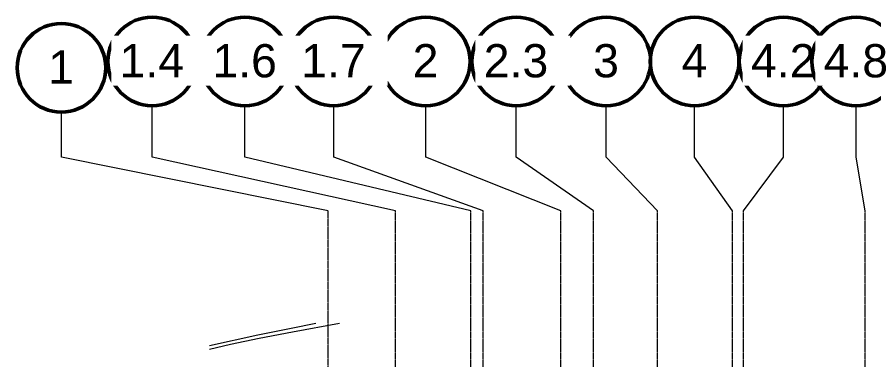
# Model space of a CAD drawing. Header units: inches. Extents: x 3268 to 7018, y 976 to 6708.
# Drawn here: x 3377 to 5233, y 5966 to 6708 of the extents above; entities that cross this region are included whole.
import ezdxf

# ---------------------------------------------------------------- set-up
doc = ezdxf.new("R2010")
doc.units = ezdxf.units.IN
doc.header["$MEASUREMENT"] = 0
doc.linetypes.add('Grid Line 1_2_', pattern=[0.875, 0.5, -0.125, 0.125, -0.125])
for name, color, linetype, lineweight in [('_Surv_V-ROAD-CURB', 50, 'Continuous', 9), ('S-GRID', 1, 'Continuous', 9), ('S-GRID-IDEN', 1, 'Continuous', 50), ('site_dwg', 8, 'Continuous', 9)]:
    doc.layers.add(name, color=color, linetype=linetype, lineweight=lineweight)
doc.styles.add('Arial_2', font='arial.ttf', dxfattribs={"height": 72})

# ---------------------------------------------------------------- blocks, each defined once
blk = doc.blocks.new('site_dwg__Surv-12649357-Overall Retail Plan Opt 2')
at = {"layer": '_Surv_V-ROAD-CURB', "color": 133, "flags": 128}
for points in [[(24339074.5, 9818777.7), (24338971.5, 9818766.1), (24338898.6, 9818757), (24338836.1, 9818748), (24338789.9, 9818740.4)], [(24339023.5, 9818781.1), (24338969.5, 9818774.5), (24338896.7, 9818764.5), (24338790.4, 9818748.5)]]:
    blk.add_lwpolyline(points, dxfattribs=at)
blk = doc.blocks.new('site_dwg-12440225-Overall Retail Plan Opt 2')
blk.add_blockref('site_dwg__Surv-12649357-Overall Retail Plan Opt 2', (0, 0))
blk = doc.blocks.new('Grid - Grid Head - Circle-198325-Overall Retail Plan Opt 2')
at = {"layer": 'S-GRID-IDEN'}
blk.add_circle((0, 0), 0.25, dxfattribs=at)

msp = doc.modelspace()

# ---------------------------------------------------------------- linework, layer by layer
at = {"layer": 'S-GRID'}
for p, q in [((3669.3, 6405.1), (3669.3, 6516.4)), ((3870.2, 6405.1), (3870.2, 6516.4)), ((4062.6, 6405.1), (4062.6, 6516.4)), ((4262.2, 6405.1), (4262.2, 6516.4)), ((4458.2, 6405.1), (4458.2, 6516.4)), ((4653.3, 6405.1), (4653.3, 6516.4)), ((4844.7, 6405.1), (4844.7, 6516.4)), ((5037.3, 6405.1), (5037.3, 6516.4)), ((5194.7, 6405.1), (5194.7, 6516.4)), ((3472.6, 6405.1), (3472.6, 6502.7)), ((4050.5, 6288.9), (3472.6, 6405.1)), ((4196.5, 6288.9), (3669.3, 6405.1)), ((4359.5, 6288.9), (3870.2, 6405.1)), ((4386.5, 6288.9), (4062.6, 6405.1)), ((4554.5, 6288.9), (4262.2, 6405.1)), ((4625.5, 6288.9), (4458.2, 6405.1)), ((4764.5, 6288.9), (4653.3, 6405.1)), ((4926.5, 6288.9), (4844.7, 6405.1)), ((4950.5, 6288.9), (5037.3, 6405.1)), ((5214.5, 6288.9), (5194.7, 6405.1))]:
    msp.add_line(p, q, dxfattribs=at)
at = {"layer": 'S-GRID', "linetype": 'Grid Line 1_2_'}
for p, q in [((4050.5, 1536.5), (4050.5, 6288.9)), ((4196.5, 3355.5), (4196.5, 6288.9)), ((4359.5, 3355.5), (4359.5, 6288.9)), ((4386.5, 3355.5), (4386.5, 6288.9)), ((4554.5, 3355.5), (4554.5, 6288.9)), ((4625.5, 3355.5), (4625.5, 6288.9)), ((4764.5, 3355.5), (4764.5, 6288.9)), ((4926.5, 3355.5), (4926.5, 6288.9)), ((4950.5, 3355.5), (4950.5, 6288.9)), ((5214.5, 3355.5), (5214.5, 6288.9))]:
    msp.add_line(p, q, dxfattribs=at)

# ---------------------------------------------------------------- block references
at = {"layer": 'S-GRID-IDEN', "xscale": 383.9999999999998, "yscale": 383.9999999999998, "zscale": 383.9999999999998}
for p in [(3669.3, 6612.4), (4062.6, 6612.4), (4262.2, 6612.4), (4458.2, 6612.4), (4653.3, 6612.4), (4844.7, 6612.4), (5037.3, 6612.4), (3472.6, 6598.7)]:
    msp.add_blockref('Grid - Grid Head - Circle-198325-Overall Retail Plan Opt 2', p, dxfattribs=at)
at = {"layer": 'site_dwg', "color": 53, "lineweight": 15, "rotation": 3.810000000000009}
msp.add_blockref('site_dwg-12440225-Overall Retail Plan Opt 2', (-23628768.7, -11408316.8), dxfattribs=at)

# ---------------------------------------------------------------- next in the draw order: texts
at = {"layer": 'S-GRID-IDEN', "lineweight": 9, "char_height": 72, "attachment_point": 1, "style": 'Arial_2', "bg_fill": 3, "box_fill_scale": 1.25, "bg_fill_color": 256, "bg_fill_true_color": 13158600, "bg_fill_transparency": 0}
for s, insert, width in [('1.7', (3992.1, 6649.9), 169.68), ('2', (4233.7, 6649.9), 67.872), ('2.3', (4387.7, 6649.9), 169.68), ('3', (4624.8, 6649.9), 67.872), ('4', (4816.2, 6649.9), 67.872), ('4.2', (4966.8, 6649.9), 169.68), ('1', (3444.1, 6636.3), 67.872)]:
    msp.add_mtext(s, dxfattribs=dict(at, insert=insert, width=width))

# ---------------------------------------------------------------- next in the draw order: block references
at = {"layer": 'S-GRID-IDEN', "xscale": 383.9999999999998, "yscale": 383.9999999999998, "zscale": 383.9999999999998}
for p in [(3870.2, 6612.4), (5194.7, 6612.4)]:
    msp.add_blockref('Grid - Grid Head - Circle-198325-Overall Retail Plan Opt 2', p, dxfattribs=at)

# ---------------------------------------------------------------- next in the draw order: texts
at = {"layer": 'S-GRID-IDEN', "lineweight": 9, "char_height": 72, "width": 169.68, "attachment_point": 1, "style": 'Arial_2', "bg_fill": 3, "box_fill_scale": 1.25, "bg_fill_color": 256, "bg_fill_true_color": 13158600, "bg_fill_transparency": 0}
for s, insert in [('1.6', (3799.7, 6649.9)), ('4.8', (5124.2, 6649.9))]:
    msp.add_mtext(s, dxfattribs=dict(at, insert=insert))

# ---------------------------------------------------------------- next in the draw order: texts
at = {"layer": 'S-GRID-IDEN', "lineweight": 9, "insert": (3598.7, 6649.9), "char_height": 72, "width": 169.68, "attachment_point": 1, "style": 'Arial_2', "bg_fill": 3, "box_fill_scale": 1.25, "bg_fill_color": 256, "bg_fill_true_color": 13158600, "bg_fill_transparency": 0}
msp.add_mtext('1.4', dxfattribs=at)

doc.saveas('drawing.dxf')
